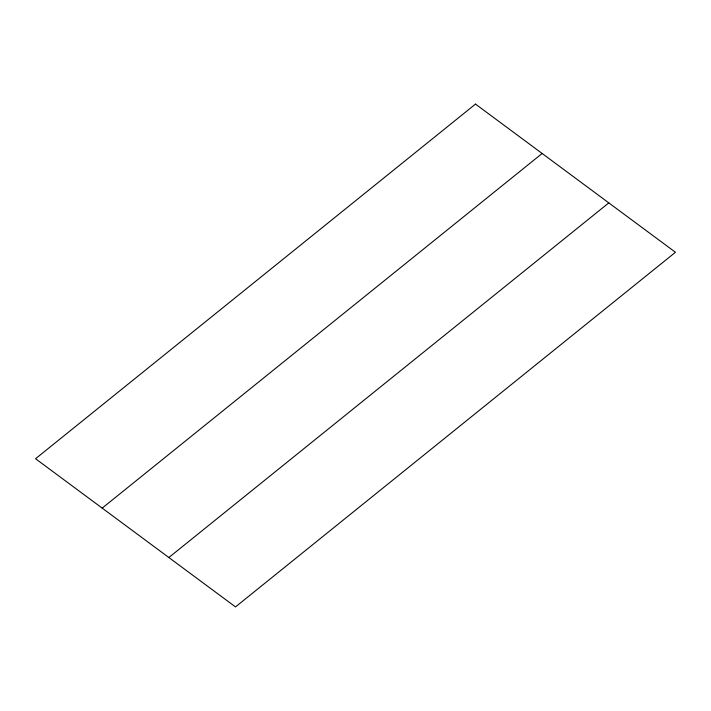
<?xml version="1.0" encoding="UTF-8"?>
<svg xmlns="http://www.w3.org/2000/svg" width="711" height="711" viewBox="0 0 711 711"><rect width="100%" height="100%" fill="white"/><g stroke="black" fill="none" stroke-linecap="round" stroke-linejoin="round"><path stroke-width="1.07" d="M102.197 508.116L542.146 153.478M168.854 557.522L608.803 202.884M475.499 104.09L35.55 458.728L235.501 606.91L675.45 252.272L475.499 104.09"/></g></svg>
